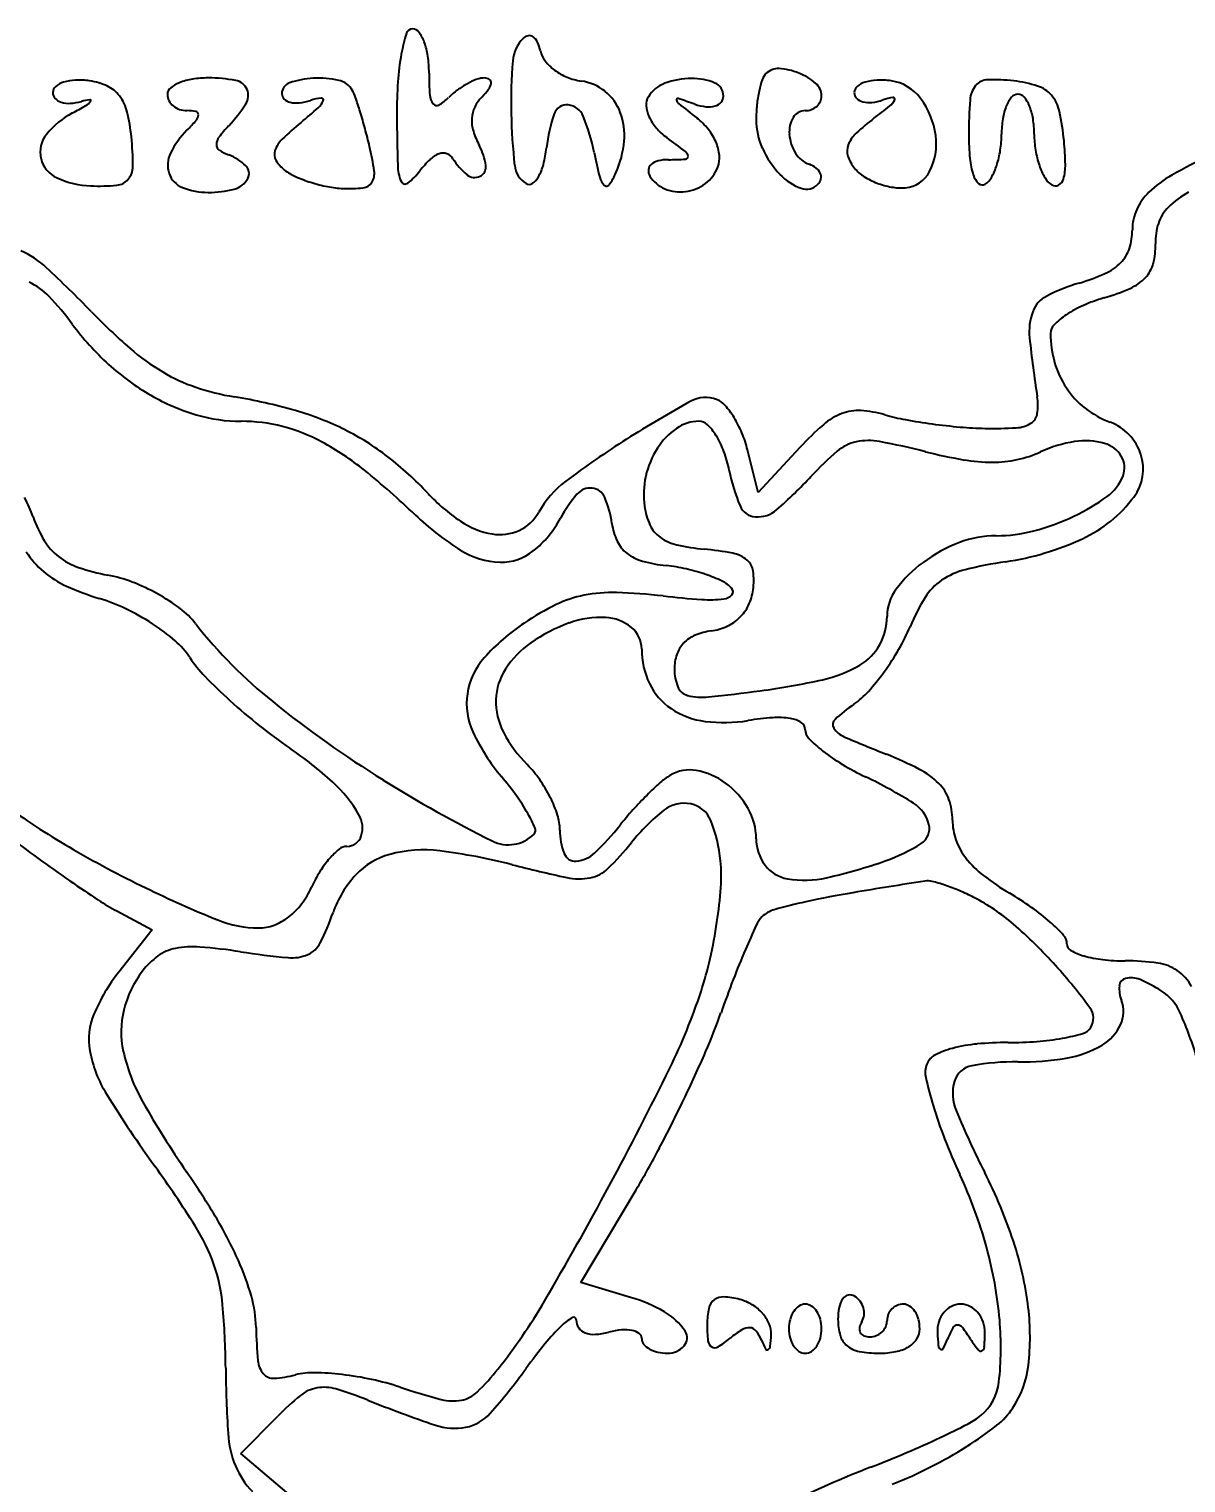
# Model space of a CAD drawing. Header units: millimetres. Extents: x 56222 to 3066687, y -650199 to -121287.
# Drawn here: x 135241.16 to 135245.8, y -182842.72 to -182836.89 of the extents above; entities that cross this region are included whole.
import ezdxf

# ---------------------------------------------------------------- set-up
doc = ezdxf.new("R2010")
doc.units = ezdxf.units.MM
doc.header["$MEASUREMENT"] = 0

msp = doc.modelspace()

# ---------------------------------------------------------------- linework, layer by layer
for p, q in [((135244.0867, -182838.7489), (135244.0439, -182838.5783)), ((135244.2541, -182838.5683), (135244.0867, -182838.7489)), ((135241.5136, -182840.4288), (135241.6551, -182840.5045)), ((135241.6551, -182840.5045), (135241.5218, -182840.674)), ((135243.3754, -182841.9192), (135243.5966, -182841.5479)), ((135243.575, -182841.9794), (135243.3754, -182841.9192)), ((135242.0118, -182842.6061), (135242.1593, -182842.456)), ((135242.2578, -182842.8149), (135242.0118, -182842.6061))]:
    msp.add_line(p, q)
for centre, radius, start, end in [((135242.7007, -182836.9158), 0.0267, 89.99998, 162.85803), ((135242.7007, -182836.9204), 0.0312, 36.3127, 89.99996), ((135243.3694, -182837.1221), 0.7264, 162.85799, 169.55098), ((135242.5965, -182836.9969), 0.1605, 20.3231, 36.31266), ((135242.4875, -182837.0373), 0.2767, 8.07102, 20.32315), ((135243.2467, -182837.0293), 0.1452, 135.24263, 175.49798), ((135243.1698, -182836.953), 0.037, 99.19417, 135.24259), ((135243.1683, -182836.9435), 0.0273, 53.97796, 99.19433), ((135243.1522, -182836.9655), 0.0546, 24.64801, 53.97789), ((135243.0561, -182837.0097), 0.1604, 11.52022, 24.64789), ((135243.5999, -182837.1646), 0.9608, 169.55104, 176.23899), ((135242.2831, -182837.0663), 0.4832, 359.99996, 8.07098), ((135243.3069, -182836.9585), 0.0956, 191.52023, 218.06791), ((135244.1479, -182837.0663), 1.3816, 179.99995, 183.68856), ((135245.2195, -182837.1846), 2.1242, 175.49796, 181.17366), ((135243.3866, -182836.8961), 0.1969, 218.06789, 233.53919), ((135243.4103, -182836.8641), 0.2367, 233.53914, 247.68056), ((135244.1623, -182837.1132), 0.063, 134.99995, 161.42462), ((135244.1664, -182837.1173), 0.0688, 86.62333, 135.00001), ((135244.1558, -182837.2977), 0.2495, 68.04589, 86.62325), ((135244.1565, -182837.2959), 0.2476, 49.39065, 68.04587), ((135241.2891, -182837.145), 0.0318, 129.90702, 179.99993), ((135241.3295, -182837.1933), 0.0948, 107.71273, 129.90709), ((135241.3542, -182837.2708), 0.1761, 91.9062, 107.7126), ((135241.3592, -182837.4197), 0.3251, 81.91672, 91.90621), ((135241.3692, -182837.3492), 0.2539, 65.01473, 81.91675), ((135241.4226, -182837.2346), 0.1275, 36.72383, 65.01469), ((135241.7489, -182837.1516), 0.0323, 128.95615, 180), ((135241.817, -182837.2358), 0.1406, 111.80135, 128.95614), ((135241.8545, -182837.3295), 0.2416, 98.73478, 111.80146), ((135241.8806, -182837.4996), 0.4136, 89.99999, 98.73474), ((135241.8806, -182837.6901), 0.6042, 79.47163, 90), ((135241.9798, -182837.1565), 0.0614, 23.13944, 79.4716), ((135242.222, -182837.1495), 0.0462, 109.20496, 180.00002), ((135242.3191, -182837.4282), 0.3413, 92.90863, 109.20491), ((135242.3218, -182837.4806), 0.3938, 77.86058, 92.90863), ((135242.3875, -182837.1748), 0.081, 29.29291, 77.86063), ((135244.4799, -182837.2224), 1.8427, 176.23899, 180.34711), ((135243.0848, -182837.4114), 0.3443, 118.61048, 126.4947), ((135243.0607, -182837.3672), 0.294, 110.3074, 118.61051), ((135242.9894, -182837.1745), 0.0885, 89.99999, 110.30731), ((135242.7924, -182836.9747), 0.2643, 315.00006, 323.64189), ((135242.9894, -182837.1183), 0.0323, 53.50525, 89.99997), ((135242.9633, -182837.1006), 0.0521, 323.6419, 352.4328), ((135242.999, -182837.1053), 0.0161, 352.43283, 53.50529), ((135243.41, -182836.8649), 0.2358, 247.6806, 261.86197), ((135243.3486, -182837.2941), 0.1978, 51.30958, 81.8619), ((135243.7575, -182837.2305), 0.1311, 110.20331, 148.28254), ((135243.8221, -182837.4061), 0.3183, 90.55767, 110.20335), ((135243.8213, -182837.3225), 0.2346, 67.07543, 90.55775), ((135243.8906, -182837.1586), 0.0567, 359.99999, 67.07546), ((135244.4962, -182837.2254), 0.4153, 161.4247, 167.98511), ((135244.2742, -182837.1586), 0.0668, 359.99996, 49.39065), ((135244.5039, -182837.145), 0.0318, 129.90702, 179.99993), ((135244.5444, -182837.1933), 0.0948, 107.71273, 129.90709), ((135244.5691, -182837.2708), 0.1761, 91.9062, 107.7126), ((135244.5741, -182837.4197), 0.3251, 81.91672, 91.90621), ((135244.5946, -182837.275), 0.1789, 36.7731, 81.91674), ((135245.0348, -182837.1797), 0.0987, 140.27131, 176.10061), ((135245.0083, -182837.1576), 0.0643, 91.51967, 140.27136), ((135245.0264, -182837.8408), 0.7476, 83.43621, 91.51958), ((135245.0538, -182837.6027), 0.508, 72.38172, 83.43627), ((135245.1715, -182837.2321), 0.1191, 39.92743, 72.38155), ((135241.2912, -182837.145), 0.0339, 180.00006, 223.34462), ((135241.3077, -182837.1294), 0.0565, 223.34459, 252.89245), ((135241.3217, -182837.0838), 0.1042, 252.89254, 273.55976), ((135241.3153, -182836.9813), 0.2069, 273.55972, 285.9316), ((135241.434, -182837.3973), 0.2256, 97.36048, 105.9316), ((135241.3573, -182837.1405), 0.0653, 299.96246, 322.41924), ((135241.4057, -182837.1777), 0.00426, 322.41907, 97.36049), ((135241.3804, -182837.2661), 0.1801, 13.94232, 36.72388), ((135241.7713, -182837.1516), 0.0547, 180.00001, 207.20119), ((135241.7836, -182837.1453), 0.0685, 207.20114, 230.19441), ((135241.5176, -182836.8581), 0.6118, 316.66831, 327.10496), ((135241.9793, -182837.1567), 0.0619, 327.10499, 23.13951), ((135242.2046, -182837.1495), 0.0287, 179.99998, 227.42044), ((135242.2219, -182837.1307), 0.0543, 227.4206, 256.91008), ((135242.2343, -182837.0774), 0.109, 256.91014, 276.54103), ((135242.2205, -182836.9578), 0.2294, 276.54099, 287.79514), ((135242.3612, -182837.3962), 0.231, 96.79878, 107.79525), ((135242.2696, -182837.1466), 0.0789, 311.41313, 336.74241), ((135242.3348, -182837.1746), 0.00788, 336.74243, 96.79893), ((135242.3012, -182837.2233), 0.18, 19.01917, 29.29298), ((135240.7065, -182837.7729), 1.8667, 17.17357, 19.01914), ((135242.8314, -182837.1512), 0.0624, 183.68862, 218.6598), ((135242.7971, -182837.1787), 0.0184, 218.65986, 300.14716), ((135242.7112, -182837.0309), 0.1892, 300.14708, 315.00001), ((135243.0651, -182837.3848), 0.3112, 126.49475, 134.99996), ((135243.0907, -182837.273), 0.1575, 134.99999, 153.5605), ((135243.3488, -182837.2939), 0.1975, 20.72345, 51.30954), ((135243.6962, -182837.1926), 0.0591, 148.28253, 184.35777), ((135243.764, -182837.1739), 0.00524, 72.29505, 188.44313), ((135243.7807, -182837.1715), 0.0221, 188.44324, 231.51315), ((135242.9442, -182839.742), 2.701, 70.79922, 72.29508), ((135248.5953, -182831.1158), 7.7584, 231.51325, 232.20607), ((135243.9003, -182837.1504), 0.05, 285.87109, 318.98576), ((135243.9097, -182837.1586), 0.0376, 318.98585, 359.99995), ((135244.5857, -182837.2444), 0.5068, 167.98501, 174.34481), ((135244.2817, -182837.1553), 0.06, 311.76522, 334.61735), ((135244.2888, -182837.1586), 0.0521, 334.61722, 359.99992), ((135244.5045, -182837.145), 0.0323, 180.00007, 224.64825), ((135244.5189, -182837.1307), 0.0526, 224.64831, 255.68656), ((135244.5312, -182837.0827), 0.1022, 255.68649, 276.66715), ((135244.518, -182836.9703), 0.2154, 276.66726, 288.67988), ((135244.6624, -182837.3973), 0.2355, 98.59045, 108.67991), ((135244.569, -182837.1421), 0.0726, 308.91022, 333.9714), ((135244.6282, -182837.1711), 0.00662, 333.97137, 98.59027), ((135244.4816, -182837.3594), 0.32, 7.52958, 36.77311), ((135247.0221, -182837.3151), 2.0906, 176.10065, 180.00005), ((135245.2071, -182837.2499), 0.1353, 140.21542, 157.72251), ((135245.1283, -182837.1843), 0.0327, 89.99998, 140.2154), ((135245.1283, -182837.1843), 0.0327, 39.7846, 90.00002), ((135245.0494, -182837.2499), 0.1353, 22.27749, 39.78458), ((135245.146, -182837.2534), 0.1524, 12.37473, 39.92745), ((135241.4936, -182837.5255), 0.3378, 117.68596, 140.9181), ((135240.6256, -182835.8711), 1.5305, 297.68592, 299.96232), ((135240.8838, -182837.3894), 0.6918, 5.56658, 13.94224), ((135241.7909, -182837.1364), 0.0801, 230.19443, 251.26372), ((135241.7953, -182837.1236), 0.0936, 251.2638, 270.00006), ((135241.7953, -182837.3909), 0.1737, 78.17019, 89.99996), ((135241.8282, -182837.2336), 0.013, 359.99993, 78.17022), ((135241.8082, -182837.2336), 0.033, 319.17252, 359.99996), ((135240.6877, -182835.3531), 2.4703, 309.31161, 311.41316), ((135240.5347, -182837.826), 2.0466, 15.19463, 17.17358), ((135252.5678, -182837.1734), 9.9308, 180.34709, 181.51959), ((135243.0843, -182837.2564), 0.1468, 176.85545, 197.13525), ((135243.0539, -182837.2547), 0.1163, 153.56048, 176.85546), ((135245.3726, -182837.1815), 2.2773, 181.17362, 186.45605), ((135243.8642, -182837.438), 0.6308, 160.7612, 173.44269), ((135243.3194, -182837.2478), 0.0538, 84.31579, 160.76121), ((135243.3175, -182837.2667), 0.0727, 21.92938, 84.31577), ((135242.6185, -182837.5481), 0.8262, 11.38934, 21.92937), ((135243.2918, -182837.3155), 0.2584, 354.65751, 20.72343), ((135243.767, -182837.1872), 0.1301, 184.35789, 204.3632), ((135243.8191, -182837.1636), 0.1873, 204.36313, 220.84022), ((135243.9019, -182836.992), 0.211, 250.79916, 263.22474), ((135243.6731, -182837.4628), 0.2734, 38.74774, 52.20615), ((135243.8881, -182837.1076), 0.0945, 263.22484, 285.87114), ((135244.6712, -182837.2529), 0.5927, 174.34484, 179.99994), ((135244.326, -182837.303), 0.1148, 149.48365, 184.359), ((135244.2753, -182837.2732), 0.056, 89.99998, 149.48365), ((135244.2753, -182837.1444), 0.0728, 270.00001, 290.13222), ((135244.2776, -182837.1507), 0.0661, 290.13199, 311.76519), ((135245.0371, -182837.8997), 0.8131, 126.70806, 133.27167), ((135243.3012, -182835.5715), 2.091, 306.70813, 308.91028), ((135245.2963, -182837.2865), 0.2317, 157.72256, 171.04782), ((135244.9602, -182837.2865), 0.2317, 8.95218, 22.27744), ((135244.3259, -182837.4333), 0.9919, 5.46922, 12.3747), ((135242.0448, -182837.5454), 0.3528, 134.99995, 153.51264), ((135241.2547, -182836.7553), 0.7646, 315.00001, 319.17251), ((135242.3824, -182837.6739), 0.5772, 136.6684, 142.71331), ((135243.0064, -182838.1849), 1.1896, 129.31164, 134.19571), ((135240.2122, -182837.9136), 2.3807, 13.42788, 15.19462), ((135243.2613, -182837.2018), 0.332, 197.13523, 208.15502), ((135243.8721, -182837.1178), 0.2574, 220.84019, 233.82509), ((135243.7118, -182837.4317), 0.2239, 23.11178, 38.74779), ((135244.3581, -182837.2529), 0.2796, 179.99995, 204.25239), ((135245.4568, -182837.3117), 0.3941, 171.04785, 180), ((135244.7998, -182837.3117), 0.3941, 360, 8.95215), ((135241.3179, -182837.3828), 0.1114, 140.91816, 193.91626), ((135240.2936, -182837.4469), 1.2849, 0.27828, 5.56665), ((135241.9615, -182837.3535), 0.0481, 142.71323, 179.99999), ((135241.9402, -182837.3535), 0.0268, 179.99996, 235.6641), ((135242.2584, -182837.4155), 0.1166, 134.19571, 161.07234), ((135241.4962, -182837.6071), 1.0607, 8.01258, 13.42786), ((135242.7626, -182837.4687), 0.2336, 7.83175, 28.15498), ((135243.1374, -182837.301), 0.4135, 336.32516, 354.65751), ((135241.4491, -182840.4314), 3.8476, 52.43123, 53.8251), ((135243.7539, -182837.4138), 0.1781, 5.48349, 23.11178), ((135244.3791, -182837.299), 0.1681, 184.35891, 211.92293), ((135244.5098, -182837.3791), 0.0665, 158.83239, 198.09336), ((135244.5683, -182837.4017), 0.1292, 133.2716, 158.83245), ((135244.5543, -182837.3498), 0.2467, 333.13316, 7.52963), ((135245.9816, -182837.3151), 1.0502, 180.00002, 185.15028), ((135244.6339, -182837.3117), 0.4288, 351.37904, 0.00005), ((135245.5968, -182837.3117), 0.4029, 179.99998, 189.21048), ((135244.1092, -182837.4541), 1.2096, 1.00197, 5.46933), ((135241.3224, -182837.3817), 0.116, 193.91625, 245.54051), ((135241.8236, -182837.4352), 0.1057, 153.5126, 198.88608), ((135242.0214, -182837.2346), 0.1707, 235.66411, 249.86374), ((135241.8963, -182837.5757), 0.1926, 45.39466, 69.86373), ((135242.192, -182837.3928), 0.0464, 161.07231, 210.64734), ((135242.2704, -182837.3463), 0.1375, 210.64723, 232.73873), ((135243.0494, -182837.702), 0.4017, 134.03872, 142.83114), ((135242.8436, -182837.4892), 0.1057, 110.30282, 134.03888), ((135242.8224, -182837.4318), 0.0445, 69.73098, 110.30264), ((135242.821, -182837.4356), 0.0486, 31.71752, 69.73099), ((135243.0815, -182837.2746), 0.2577, 211.71753, 230.78499), ((135242.7427, -182837.3091), 0.4981, 345.60626, 353.44264), ((135245.775, -182836.9123), 2.3936, 191.38942, 193.83311), ((135243.7, -182837.4819), 0.0648, 103.19025, 131.45424), ((135243.7263, -182837.594), 0.18, 89.99995, 103.19021), ((135243.7263, -182836.1631), 1.2509, 270, 273.1403), ((135243.7943, -182837.4013), 0.0109, 273.14039, 3.97782), ((135243.7792, -182837.4023), 0.026, 3.97778, 52.43115), ((135243.8282, -182837.4066), 0.1034, 339.00638, 5.48351), ((135244.4475, -182837.2126), 0.3776, 204.25239, 223.61366), ((135244.328, -182837.3309), 0.1078, 211.92288, 250.3462), ((135244.5874, -182837.3538), 0.1481, 198.09338, 219.69024), ((135245.2297, -182837.3829), 0.2953, 185.15026, 198.3926), ((135244.6844, -182837.3194), 0.3777, 341.89728, 351.37913), ((135245.5636, -182837.3171), 0.3693, 189.21033, 199.04312), ((135246.8877, -182839.4842), 2.3099, 115.33704, 119.63922), ((135241.4981, -182837.4411), 0.0803, 320.33896, 0.27828), ((135241.8111, -182837.4395), 0.0925, 198.8861, 248.35442), ((135242.0014, -182837.4691), 0.0429, 331.3895, 45.39479), ((135242.3203, -182837.2808), 0.2199, 232.73871, 246.06557), ((135242.4647, -182836.9553), 0.576, 246.06555, 252.55909), ((135242.4789, -182837.4687), 0.0683, 327.93751, 8.01264), ((135242.8226, -182837.432), 0.1822, 181.51961, 202.20137), ((135242.5226, -182837.3026), 0.2594, 307.61245, 322.83117), ((135242.9494, -182837.4365), 0.0488, 230.78495, 295.92383), ((135242.9524, -182837.4426), 0.042, 295.92385, 7.83165), ((135243.2069, -182837.4265), 0.0977, 186.45602, 238.28254), ((135243.0284, -182837.3824), 0.2032, 330.29444, 345.60626), ((135243.2607, -182837.3551), 0.2788, 325.21059, 336.32527), ((135243.6862, -182837.4585), 0.0402, 174.65459, 211.71747), ((135243.6788, -182837.4578), 0.0327, 131.45427, 174.65445), ((135243.762, -182837.4117), 0.1293, 211.71743, 247.29778), ((135243.7858, -182837.3904), 0.1488, 306.70367, 339.00638), ((135244.3364, -182837.3184), 0.2243, 223.61359, 249.7476), ((135244.2569, -182837.5301), 0.1037, 52.83358, 70.34613), ((135244.2886, -182837.4882), 0.0512, 23.15162, 52.83359), ((135244.3016, -182837.4827), 0.0371, 346.98269, 23.15159), ((135244.5968, -182837.346), 0.1603, 219.69012, 237.62754), ((135244.6704, -182837.2299), 0.2978, 237.62775, 248.91093), ((135244.6675, -182837.4071), 0.1198, 274.30786, 333.13314), ((135245.0278, -182837.45), 0.0824, 198.39272, 226.37814), ((135244.7638, -182837.3454), 0.2942, 331.49067, 341.89737), ((135245.4898, -182837.3426), 0.2912, 199.04311, 209.82463), ((135245.1132, -182837.4365), 0.2055, 344.42636, 1.00194), ((135245.9748, -182837.8797), 0.4639, 119.6393, 133.78049), ((135241.4222, -182837.1622), 0.3571, 245.54057, 267.91337), ((135241.44, -182836.6745), 0.8452, 267.9134, 275.02702), ((135241.5081, -182837.4494), 0.0673, 275.02687, 320.33888), ((135241.8806, -182837.2644), 0.2809, 248.35449, 269.99996), ((135241.8806, -182837.1317), 0.4136, 269.99996, 284.63926), ((135241.9633, -182837.4483), 0.0863, 284.63926, 331.38958), ((135242.4796, -182836.908), 0.6256, 252.55903, 258.89571), ((135242.4448, -182837.0853), 0.4448, 258.89574, 267.07777), ((135242.4468, -182837.0451), 0.4851, 267.07772, 276.48315), ((135242.4962, -182837.4796), 0.0478, 276.4832, 327.93758), ((135242.6702, -182837.4942), 0.0176, 202.20135, 307.61238), ((135243.1676, -182837.4901), 0.023, 238.28249, 303.75803), ((135243.1371, -182837.4444), 0.078, 303.75796, 330.29434), ((135243.5137, -182837.4691), 0.0648, 193.83316, 226.83493), ((135243.4786, -182837.5065), 0.0135, 226.83495, 325.21056), ((135243.7742, -182837.3826), 0.1608, 247.29774, 277.51071), ((135243.7729, -182837.3731), 0.1704, 277.51067, 306.70369), ((135244.2804, -182837.4703), 0.0624, 249.74753, 317.0383), ((135244.2912, -182837.4803), 0.0477, 317.03821, 346.98267), ((135244.6761, -182837.2149), 0.3138, 248.91082, 259.94501), ((135244.6599, -182837.3065), 0.2207, 259.945, 274.30786), ((135244.9857, -182837.4942), 0.0215, 226.37815, 301.71742), ((135244.9595, -182837.4517), 0.0715, 301.71741, 331.49064), ((135245.3057, -182837.4481), 0.079, 209.82465, 238.28252), ((135245.2786, -182837.4919), 0.0275, 238.28259, 298.68436), ((135245.2726, -182837.4809), 0.04, 298.68429, 344.42646), ((135245.8073, -182837.7049), 0.2218, 133.78056, 155.8959), ((135245.9711, -182837.8424), 0.337, 117.98213, 135.03186), ((135245.7853, -182837.6951), 0.1978, 155.89596, 179.99995), ((135245.8528, -182837.7243), 0.1699, 135.03185, 161.18736), ((135245.3422, -182837.6951), 0.2453, 342.09355, 360), ((135245.9074, -182837.7429), 0.2275, 161.1874, 182.20329), ((135245.4408, -182837.7269), 0.1417, 315.08555, 342.09351), ((135245.4068, -182837.7622), 0.2734, 345.58169, 2.20332), ((135240.9739, -182838.124), 0.3781, 46.93386, 65.74389), ((135245.3908, -182837.677), 0.2123, 294.09047, 315.08545), ((135245.5472, -182837.7983), 0.1284, 316.33904, 345.58167), ((135237.6493, -182841.681), 5.2469, 44.18329, 46.93381), ((135245.1426, -182837.122), 0.8203, 286.4044, 294.09039), ((135245.5007, -182837.7539), 0.1928, 293.73678, 316.33905), ((135241.0527, -182838.1437), 0.262, 43.64769, 65.34177), ((135245.5851, -182838.625), 0.7464, 106.40442, 117.19303), ((135245.2246, -182837.126), 0.8787, 286.40432, 293.73683), ((135240.419, -182838.7482), 1.1378, 36.35709, 43.6477), ((135245.2972, -182838.0645), 0.1164, 117.19298, 159.76038), ((135245.5743, -182838.4145), 0.4543, 113.77842, 123.70889), ((135245.6636, -182838.6173), 0.6759, 106.40441, 113.77836), ((135243.2648, -182836.2234), 2.5838, 224.18328, 228.90035), ((135245.405, -182838.1043), 0.2313, 159.76037, 185.96994), ((135245.4955, -182838.2964), 0.3124, 123.7089, 135.19464), ((135242.2288, -182837.416), 1.1095, 216.35715, 227.6001), ((135245.3089, -182838.1111), 0.0495, 135.19459, 180.00003), ((135245.6917, -182838.1111), 0.4322, 179.99999, 195.70101), ((135242.1597, -182837.4901), 0.9028, 228.90036, 239.23593), ((135249.7422, -182837.6508), 4.5921, 185.96989, 188.95254), ((135242.1322, -182837.5218), 0.9662, 227.60006, 240.07203), ((135245.6192, -182838.1315), 0.3569, 195.70103, 213.825), ((135242.0524, -182837.6703), 0.693, 239.23593, 251.33106), ((135242.1488, -182837.3852), 0.994, 251.33105, 260.56122), ((135245.6107, -182838.1372), 0.3467, 213.82497, 232.24726), ((135242.0762, -182837.619), 0.854, 240.07205, 253.36167), ((135241.6267, -182840.5254), 2.1893, 74.00099, 80.56117), ((135246.1086, -182842.5576), 4.7623, 118.77984, 122.36901), ((135243.8754, -182838.4922), 0.1239, 69.00632, 118.77982), ((135243.8886, -182838.4579), 0.0872, 41.37395, 69.00641), ((135243.6896, -182838.6332), 0.3523, 31.58374, 41.37399), ((135244.9849, -182838.4002), 0.2238, 351.44435, 8.95257), ((135245.6359, -182838.1047), 0.3878, 232.24729, 249.18328), ((135242.0129, -182837.831), 0.6328, 253.36168, 269.99996), ((135242.0129, -182839.123), 0.6593, 75.44807, 89.99995), ((135241.9092, -182839.5403), 1.1645, 63.47812, 74.001), ((135243.8487, -182838.6201), 0.1563, 89.99998, 125.0672), ((135243.8487, -182838.5131), 0.0493, 45.86251, 90.00001), ((135243.6124, -182838.6806), 0.443, 22.56005, 31.58382), ((135244.5126, -182838.6672), 0.2512, 110.99583, 130.91744), ((135244.4874, -182838.6015), 0.1808, 86.4249, 110.99593), ((135244.4709, -182838.8654), 0.4452, 73.8883, 86.42494), ((135244.8331, -182837.6114), 0.86, 253.88836, 259.54391), ((135245.0861, -182836.2408), 2.2538, 259.54389, 262.29877), ((135245.115, -182838.3632), 0.1269, 273.116, 301.23621), ((135245.1527, -182838.4255), 0.0541, 301.23619, 351.4444), ((135245.4242, -182838.6614), 0.2078, 18.17691, 69.18325), ((135241.9995, -182839.1745), 0.7124, 61.71808, 75.44803), ((135241.9693, -182839.4198), 1.0298, 52.18951, 63.47819), ((135243.9232, -182838.7263), 0.286, 125.06715, 147.38523), ((135243.724, -182838.6416), 0.2283, 31.69615, 45.86246), ((135243.6232, -182838.7038), 0.3468, 19.98926, 31.69605), ((135243.5764, -182838.6956), 0.482, 14.08932, 22.55996), ((135245.1343, -182839.3845), 1.2004, 130.91749, 137.16164), ((135245.1028, -182836.1174), 2.3783, 262.29881, 265.02413), ((135245.0263, -182836.996), 1.4964, 265.02426, 268.88059), ((135245.03, -182836.803), 1.6894, 268.88069, 273.11597), ((135241.8189, -182839.5102), 1.0936, 51.00838, 61.71809), ((135245.5069, -182841.6084), 3.6385, 122.36903, 127.05403), ((135243.9784, -182838.7616), 0.3515, 147.38511, 167.33788), ((135243.4633, -182838.762), 0.517, 11.30986, 19.98922), ((135245.2141, -182839.5322), 1.2473, 130.53012, 137.16175), ((135244.5162, -182838.7159), 0.1734, 102.09896, 130.5302), ((135244.5297, -182838.7788), 0.2377, 79.32196, 102.09898), ((135243.9937, -182841.6217), 3.1306, 75.86659, 79.32195), ((135245.2549, -182836.6127), 2.0347, 255.86658, 260.21893), ((135245.0294, -182838.17), 0.4577, 282.09255, 294.49551), ((135245.4405, -182839.0723), 0.5339, 99.12483, 114.49552), ((135245.3995, -182838.8169), 0.2752, 73.88888, 99.12488), ((135245.4436, -182838.6641), 0.1162, 31.12211, 73.88893), ((135241.7636, -182839.6849), 1.3654, 43.05224, 52.18951), ((135245.0273, -182837.933), 0.6949, 260.219, 269.91705), ((135245.027, -182838.1588), 0.4691, 269.91702, 282.0926), ((135245.4668, -182838.6501), 0.0891, 339.00639, 31.12209), ((135245.4432, -182838.6551), 0.1878, 323.19802, 18.17695), ((135240.4301, -182841.2258), 3.3009, 46.30855, 51.00844), ((135243.5561, -182839.0247), 0.401, 127.054, 150.76739), ((135243.9614, -182838.7577), 0.334, 167.33786, 188.06851), ((135244.7071, -182838.5133), 0.7514, 191.30996, 202.67774), ((135242.9804, -182837.461), 1.7989, 311.00296, 317.16169), ((135245.3759, -182838.6152), 0.1865, 306.30792, 339.00638), ((135243.3224, -182838.2287), 0.7678, 223.0522, 235.89614), ((135243.7675, -182839.1066), 0.5375, 139.36005, 151.84505), ((135243.4139, -182838.8031), 0.0715, 84.22981, 139.36008), ((135243.415, -182838.7924), 0.0607, 22.70567, 84.22985), ((135245.0045, -182838.1098), 0.8137, 295.35212, 306.30788), ((135240.7033, -182839.0132), 0.5031, 19.21868, 28.91055), ((135243.0766, -182838.934), 0.4275, 8.08325, 22.70565), ((135243.9017, -182838.7662), 0.2738, 188.06851, 204.48245), ((135244.0803, -182838.7751), 0.0722, 202.67782, 265.91549), ((135244.0836, -182838.7299), 0.1175, 265.91548, 311.00291), ((135245.1591, -182838.4426), 0.5426, 294.86948, 323.19803), ((135241.6552, -182838.6814), 0.5049, 199.2187, 211.09602), ((135243.5004, -182838.0119), 1.1438, 226.30861, 237.96443), ((135243.0743, -182838.5951), 0.3253, 235.89615, 260.29633), ((135243.0554, -182838.7445), 0.1728, 294.67177, 330.76735), ((135242.9201, -182838.6531), 0.4236, 308.59523, 331.84507), ((135243.7487, -182838.8385), 0.2513, 188.08322, 204.97203), ((135243.7651, -182838.8284), 0.1237, 204.48244, 234.20474), ((135244.9598, -182838.0154), 0.9181, 284.7046, 295.35211), ((135243.0505, -182838.7339), 0.1844, 260.29633, 294.67173), ((135243.8011, -182838.7785), 0.1852, 234.20488, 257.19519), ((135245.0414, -182839.3368), 0.4138, 89.99996, 110.90198), ((135245.0414, -182838.3263), 0.5967, 270.00001, 284.70458), ((135244.911, -182837.9074), 1.1325, 278.5285, 294.86947), ((135241.4511, -182838.7927), 0.3585, 213.0174, 229.82756), ((135241.4252, -182838.82), 0.2364, 211.0961, 232.04539), ((135243.0589, -182838.7174), 0.3117, 237.96444, 268.62504), ((135243.0564, -182838.8239), 0.2051, 268.62505, 308.59527), ((135243.6413, -182838.8885), 0.1329, 204.97191, 232.17806), ((135243.6701, -182838.8515), 0.1798, 232.17808, 254.72406), ((135243.9521, -182838.1143), 0.8664, 257.19527, 264.51541), ((135243.7526, -182840.1913), 1.2202, 79.03922, 84.51542), ((135243.9605, -182839.1182), 0.1271, 50.19445, 79.03926), ((135245.1125, -182839.523), 0.613, 110.90198, 126.47046), ((135241.4503, -182838.7879), 0.2771, 232.04537, 251.03522), ((135241.6318, -182838.2597), 0.8356, 251.03527, 259.37477), ((135243.784, -182838.4345), 0.612, 254.72408, 263.78035), ((135243.6387, -182839.7673), 0.7287, 77.38759, 83.78037), ((135243.6392, -182839.765), 0.7264, 70.97969, 77.38759), ((135243.9968, -182839.0746), 0.0704, 7.27801, 50.1944), ((135245.0607, -182839.4529), 0.5259, 126.47053, 143.17127), ((135245.3364, -182840.7443), 1.7361, 98.52848, 103.98339), ((135241.4798, -182838.7586), 0.4031, 229.82749, 245.4879), ((135241.375, -182839.6284), 0.5569, 68.87589, 79.37475), ((135241.2812, -182839.8713), 0.8174, 61.00096, 68.8758), ((135243.6771, -182839.655), 0.61, 64.30681, 70.97966), ((135243.8843, -182839.2244), 0.1322, 43.5497, 64.30671), ((135243.7885, -182839.1012), 0.2803, 351.89751, 7.278), ((135244.9515, -182839.2919), 0.2297, 124.22806, 148.07997), ((135244.9882, -182839.3457), 0.2949, 103.98332, 124.2281), ((135241.7355, -182838.198), 1.0192, 245.48797, 253.32137), ((135241.306, -182839.8265), 0.7661, 52.94708, 61.00093), ((135243.4756, -182839.6082), 0.4548, 101.02094, 116.02106), ((135243.4996, -182839.7316), 0.5805, 88.15515, 101.02102), ((135243.4408, -182841.5564), 2.4063, 83.68207, 88.15516), ((135244.1432, -182835.2128), 3.9761, 263.68203, 265.91764), ((135243.9432, -182839.1278), 0.0494, 276.51823, 319.62397), ((135243.9658, -182839.147), 0.0198, 319.62398, 43.54966), ((135243.8545, -182839.1106), 0.2137, 334.60927, 351.8976), ((135244.7854, -182839.2468), 0.182, 143.17132, 179.99998), ((135245.4534, -182839.6045), 0.821, 148.07988, 157.32355), ((135241.2344, -182839.8704), 0.7266, 64.27106, 73.32138), ((135241.1367, -182840.0731), 0.9516, 56.87783, 64.271), ((135241.5623, -182839.487), 0.3407, 38.18858, 52.94702), ((135243.7475, -182840.1652), 1.0747, 116.02103, 123.91098), ((135243.8943, -182838.6998), 0.4802, 265.91761, 276.51824), ((135243.8915, -182839.1282), 0.1728, 314.33239, 334.60924), ((135241.1877, -182839.995), 0.8584, 49.23213, 56.87782), ((135243.3587, -182838.074), 1.9447, 218.18863, 231.16302), ((135243.6235, -182839.9807), 0.8524, 123.91095, 138.28157), ((135243.5561, -182839.8979), 0.665, 110.04989, 125.00848), ((135243.455, -182839.621), 0.3702, 86.85946, 110.04987), ((135243.4655, -182839.4295), 0.1785, 50.95104, 86.85949), ((135243.8653, -182839.0739), 0.2333, 278.08318, 294.34503), ((135243.8884, -182839.125), 0.1772, 294.34505, 314.33239), ((135244.3698, -182839.2468), 0.2336, 331.01691, 359.99998), ((135243.9768, -182838.9876), 0.7793, 329.93924, 337.32349), ((135241.5397, -182839.5867), 0.3192, 33.23383, 49.23205), ((135243.5076, -182839.3776), 0.1116, 359.99995, 50.95114), ((135243.8864, -182839.4488), 0.1368, 112.52114, 136.17013), ((135243.9353, -182839.5667), 0.2645, 98.0832, 112.52117), ((135243.3947, -182839.6676), 0.3838, 125.00848, 146.90083), ((135243.9431, -182839.3776), 0.3238, 180.00005, 205.33792), ((135243.9362, -182839.4586), 0.1858, 161.52414, 179.99995), ((135243.8755, -182839.4384), 0.1218, 136.17026, 161.52421), ((135244.3842, -182839.2548), 0.2171, 300.40393, 331.01681), ((135243.734, -182838.847), 1.0599, 324.07518, 329.93915), ((135242.2322, -182839.133), 0.5087, 213.23383, 224.10179), ((135243.1936, -182839.5975), 0.2764, 138.28164, 171.54038), ((135243.2719, -182839.5875), 0.2372, 146.90081, 178.28774), ((135243.9382, -182839.4586), 0.1877, 180.00003, 202.26816), ((135244.2333, -182838.9976), 0.5153, 282.52345, 300.40393), ((135243.4274, -182837.9746), 2.1731, 224.10173, 227.7979), ((135243.8765, -182839.4091), 0.2502, 205.33801, 236.07717), ((135243.6963, -182836.5799), 2.992, 277.65697, 282.5234), ((135243.8097, -182838.9019), 0.9663, 318.05971, 324.07508), ((135243.1883, -182839.5967), 0.2711, 171.54041, 205.21237), ((135243.3023, -182839.5884), 0.2676, 178.2878, 207.44767), ((135243.8177, -182839.508), 0.0575, 202.26819, 255.90233), ((135243.8624, -182839.3302), 0.2409, 255.90232, 275.85008), ((135243.2099, -182832.9622), 6.6421, 275.85007, 277.65692), ((135244.274, -182839.3191), 0.3422, 305.00849, 318.05964), ((135243.6193, -182837.7631), 2.4587, 227.79784, 231.43513), ((135244.9469, -182836.1012), 4.4774, 231.16311, 238.11989), ((135243.9126, -182839.3555), 0.3148, 236.07717, 262.83919), ((135244.8901, -182840.1986), 0.7317, 125.00847, 132.58457), ((135243.4207, -182838.0121), 2.1401, 231.43515, 235.47133), ((135243.949, -182839.0658), 0.6068, 262.83915, 279.21751), ((135244.2274, -182840.7815), 1.1313, 94.17696, 99.21748), ((135244.1675, -182839.9618), 0.3094, 80.95172, 94.17693), ((135244.1982, -182839.7694), 0.1146, 57.61122, 80.95179), ((135244.2414, -182839.7013), 0.0339, 0.00001, 57.61111), ((135244.4137, -182839.6803), 0.0278, 132.58457, 212.988), ((135244.4666, -182839.646), 0.0908, 212.98788, 246.68047), ((135243.6776, -182839.3663), 0.8119, 205.21238, 220.07877), ((135243.5329, -182839.4686), 0.5274, 207.44762, 225.00005), ((135244.3261, -182839.7013), 0.0507, 179.99998, 224.48379), ((135244.7051, -182839.329), 0.5821, 224.4838, 231.92849), ((135247.1906, -182833.3269), 6.972, 246.68048, 248.19261), ((135241.2969, -182841.099), 1.6068, 47.61157, 55.4713), ((135244.8099, -182839.1952), 0.752, 231.92851, 239.14265), ((135244.0222, -182841.2456), 1.557, 62.82113, 68.19265), ((135242.8442, -182840.1573), 0.4465, 34.95875, 44.99994), ((135243.8114, -182840.0138), 0.1512, 79.79537, 121.35981), ((135243.7884, -182840.1418), 0.2812, 53.65224, 79.79531), ((135245.0046, -182838.8694), 1.1315, 239.14267, 244.45396), ((135244.5911, -182840.1376), 0.3114, 45.11334, 62.82115), ((135242.0081, -182840.3198), 0.5518, 30.16917, 47.61155), ((135245.4409, -182835.307), 5.4128, 238.11988, 243.42155), ((135241.9954, -182840.7818), 1.3866, 35.98992, 40.0788), ((135242.7454, -182840.2264), 0.5671, 26.56505, 34.95879), ((135244.5561, -182840.8808), 1.2959, 131.71962, 134.94676), ((135243.8726, -182840.1143), 0.2689, 121.35983, 131.71964), ((135243.7589, -182840.1819), 0.331, 29.83288, 53.65215), ((135243.6647, -182841.6727), 1.9756, 58.04923, 64.45392), ((135244.6897, -182840.0386), 0.1718, 19.44823, 45.11342), ((135242.5121, -182840.4065), 0.748, 29.5001, 35.98998), ((135242.7991, -182840.1996), 0.5071, 17.82988, 26.56509), ((135244.6798, -182841.0048), 1.471, 134.94671, 138.14361), ((135244.6171, -182840.0642), 0.2487, 0.00001, 19.4482), ((135242.8275, -182837.5922), 2.9868, 233.72738, 239.73472), ((135242.394, -182840.0955), 0.1054, 342.18998, 30.16924), ((135242.6485, -182840.3293), 0.5912, 23.20746, 29.50017), ((135243.0962, -182840.104), 0.195, 0.00003, 17.82994), ((135244.5831, -182840.9182), 1.3412, 138.14362, 141.56988), ((135244.202, -182840.6507), 0.7973, 128.26805, 141.49828), ((135243.7901, -182840.1285), 0.1322, 78.38688, 128.26811), ((135243.7947, -182840.1062), 0.1094, 21.79578, 78.38682), ((135243.8334, -182840.1391), 0.2451, 0.00004, 29.83275), ((135244.6371, -182840.1136), 0.138, 13.32469, 58.04918), ((135243.1718, -182840.105), 0.0219, 314.99989, 23.2074), ((135243.5583, -182840.104), 0.2671, 179.99997, 200.71334), ((135242.6687, -182839.3992), 1.1027, 313.77921, 321.5698), ((135243.3502, -182840.2839), 0.5882, 5.47326, 21.79576), ((135244.7025, -182840.0981), 0.0708, 302.62155, 13.32467), ((135245.1009, -182840.0642), 0.235, 179.99998, 199.83492), ((135245.0058, -182834.9696), 6.484, 232.6449, 234.0264), ((135242.4369, -182840.1092), 0.0604, 269.99996, 342.19006), ((135243.0843, -182840.0175), 0.1457, 243.42146, 315.00005), ((135242.6995, -182839.4555), 1.1226, 314.30101, 321.4982), ((135244.2535, -182840.1391), 0.175, 179.99995, 217.14252), ((135244.3706, -182839.5795), 0.6865, 289.21866, 302.62157), ((135245.1278, -182840.0545), 0.2636, 199.83495, 218.03362), ((135245.0962, -182834.8452), 6.6378, 234.02639, 235.38382), ((135243.6352, -182836.2081), 4.5893, 239.73465, 244.08883), ((135242.6807, -182840.4884), 0.4139, 139.1662, 148.28608), ((135242.5966, -182840.4157), 0.3027, 129.01408, 139.16621), ((135242.4369, -182840.2186), 0.049, 90.00002, 129.01395), ((135242.6834, -182840.4795), 0.2875, 105.01105, 137.14413), ((135242.7444, -182840.707), 0.5231, 82.90756, 105.01109), ((135242.5208, -182842.5044), 2.3344, 75.62497, 82.90756), ((135243.3528, -182840.1817), 0.0474, 200.71325, 274.61795), ((135243.3467, -182840.1068), 0.1226, 274.61793, 313.77921), ((135245.2324, -182839.9727), 0.3965, 218.03369, 232.41094), ((135242.8096, -182840.5681), 0.5654, 148.28603, 155.50452), ((135244.4855, -182834.8386), 5.5792, 255.62494, 257.92838), ((135243.3876, -182840.1605), 0.1375, 280.52674, 314.30096), ((135243.3089, -182840.2879), 0.6297, 355.80191, 5.4732), ((135244.2281, -182840.1583), 0.1432, 217.14245, 260.28999), ((135243.8806, -182838.174), 2.175, 282.76408, 289.21869), ((135244.6785, -182835.4502), 5.9026, 235.38387, 236.72228), ((135243.6844, -182836.1067), 4.702, 244.08885, 247.94358), ((135241.9755, -182840.188), 0.3513, 322.76891, 335.50455), ((135242.7903, -182840.5786), 0.4333, 137.14412, 160.78132), ((135243.3689, -182840.0598), 0.2399, 257.9284, 280.52681), ((135242.0821, -182840.1978), 1.8597, 351.48911, 355.80183), ((135244.272, -182839.9018), 0.4035, 260.28992, 282.76418), ((135247.7564, -182859.8679), 19.7877, 98.72332, 99.56946), ((135244.7668, -182840.3837), 0.0755, 76.18025, 98.72351), ((135244.6293, -182840.9426), 0.6511, 71.56143, 76.18022), ((135244.5953, -182841.0446), 0.7586, 66.86293, 71.56144), ((135245.6189, -182839.4705), 1.0302, 232.41089, 239.4588), ((135241.9669, -182839.5818), 0.9607, 236.72232, 241.84508), ((135244.7751, -182842.6557), 2.3175, 102.38079, 105.62764), ((135245.1178, -182844.2168), 3.9158, 99.56947, 102.38072), ((135244.5384, -182841.1778), 0.9034, 62.74155, 66.86296), ((135244.5843, -182841.0886), 0.8031, 49.10612, 62.74153), ((135244.4426, -182841.4643), 1.2847, 54.78753, 59.45878), ((135242.0604, -182840.2674), 0.2341, 291.02936, 307.64348), ((135242.0328, -182840.2316), 0.2793, 307.64345, 322.76885), ((135241.4178, -182840.1002), 1.0202, 333.41543, 340.78136), ((135244.183, -182840.5338), 0.1149, 134.99992, 155.24129), ((135244.181, -182840.5317), 0.112, 105.62774, 135), ((135244.6873, -182841.1176), 0.8604, 48.47942, 54.78746), ((135242.0854, -182840.0534), 0.4437, 247.94359, 269.73216), ((135242.0841, -182840.329), 0.1681, 269.73218, 291.02938), ((135241.9214, -182840.1738), 2.0222, 347.25585, 351.48907), ((135247.5584, -182842.0904), 3.8319, 155.24137, 156.84907), ((135243.8715, -182841.9117), 1.892, 41.91835, 49.10615), ((135244.7896, -182841.002), 0.7061, 42.29557, 48.47949), ((135241.8177, -182840.9274), 0.3551, 85.25196, 101.17104), ((135241.6409, -182843.0565), 2.4916, 81.47149, 85.25198), ((135242.2408, -182840.512), 0.0999, 292.8804, 333.41542), ((135245.2743, -182840.5611), 0.0508, 0.00006, 42.29555), ((135245.3548, -182840.5611), 0.0297, 180.00002, 241.50865), ((135241.8515, -182840.8478), 0.2942, 125.88718, 142.86329), ((135241.7834, -182840.7538), 0.1782, 101.1711, 125.88734), ((135242.5708, -182836.855), 3.7793, 261.47155, 264.37697), ((135242.2165, -182840.4543), 0.1625, 264.37692, 292.88037), ((135242.4861, -182840.3015), 1.4433, 341.8051, 347.25588), ((135247.2124, -182841.9425), 3.4556, 156.84911, 158.99054), ((135245.4684, -182840.3519), 0.2677, 241.50861, 253.76942), ((135245.5176, -182840.1828), 0.4439, 253.76936, 263.68885), ((135245.5581, -182839.8168), 0.8121, 263.68879, 270.00004), ((135245.5581, -182841.6107), 0.9818, 82.32231, 90.00005), ((135242.1086, -182841.1355), 0.7465, 141.81142, 156.9302), ((135241.9614, -182840.9311), 0.4322, 142.8633, 165.97022), ((135243.6199, -182842.1376), 2.2301, 36.29529, 41.91831), ((135245.6653, -182840.8151), 0.179, 55.2558, 82.32229), ((135245.6582, -182840.8253), 0.1915, 29.38346, 55.25571), ((135248.7102, -182842.5177), 5.0601, 158.99059, 160.59966), ((135245.6698, -182840.7398), 0.135, 175.4529, 200.99361), ((135245.5684, -182840.7317), 0.0333, 103.64996, 175.45283), ((135245.5821, -182840.7881), 0.0913, 66.71032, 103.64996), ((135245.378, -182841.2622), 0.6074, 57.59588, 66.71027), ((135241.5872, -182840.006), 2.3895, 333.84024, 341.80504), ((135245.4284, -182840.8324), 0.1237, 334.56362, 20.99363), ((135245.5964, -182840.9181), 0.1999, 23.88604, 57.5959), ((135241.6568, -182840.9431), 0.2555, 156.93025, 190.5596), ((135241.893, -182840.914), 0.3617, 165.97021, 192.37678), ((135241.724, -182840.0575), 2.3466, 336.48858, 340.59969), ((135245.3605, -182840.8592), 0.0705, 328.28246, 36.29531), ((135244.3647, -182841.4636), 1.547, 16.42308, 23.88608), ((135245.1567, -182840.1151), 0.8378, 280.38829, 286.11897), ((135245.3742, -182840.8677), 0.0544, 286.11891, 328.28262), ((135245.3698, -182840.8046), 0.1885, 300.67566, 334.56356), ((135244.9533, -182841.3113), 0.3427, 104.84262, 117.459), ((135245.0183, -182841.5564), 0.5962, 95.14864, 104.84257), ((135245.0895, -182842.3473), 1.3904, 89.99999, 95.14864), ((135245.0895, -182839.459), 1.4979, 269.99999, 274.40755), ((135245.128, -182839.9587), 0.9968, 274.40748, 280.38826), ((135245.2523, -182840.6064), 0.4189, 279.65727, 300.67566), ((135241.9049, -182840.8968), 0.5079, 190.55961, 211.82705), ((135242.2497, -182840.8357), 0.7268, 192.37677, 209.51788), ((135238.5845, -182838.6916), 5.7704, 334.38933, 336.48858), ((135244.8269, -182841.0681), 0.0686, 117.45903, 159.00641), ((135245.1154, -182841.9929), 0.9586, 89.20926, 100.31068), ((135245.1434, -182839.9664), 1.0681, 269.20929, 279.65738), ((135230.7167, -182834.6666), 14.5006, 331.74049, 333.84021), ((135244.8494, -182841.0767), 0.0927, 159.00645, 192.42472), ((135246.2924, -182840.7588), 1.5703, 192.42473, 196.67284), ((135244.9598, -182841.1379), 0.0896, 100.3106, 163.28785), ((135245.0414, -182841.1624), 0.1747, 163.28779, 202.65557), ((135245.8515, -182838.4472), 5.1529, 211.82702, 215.70786), ((135244.8732, -182839.3503), 3.7416, 209.51786, 214.60787), ((135238.3732, -182838.5903), 6.0047, 332.30631, 334.38929), ((135246.4499, -182840.7116), 1.7347, 196.67294, 201.36595), ((135248.1947, -182839.8462), 3.5917, 202.65556, 207.02898), ((135240.5475, -182839.7315), 3.5492, 329.21793, 332.30622), ((135247.1393, -182840.4419), 2.475, 201.36601, 204.9616), ((135237.5055, -182844.4462), 5.1254, 32.50432, 35.70786), ((135238.9818, -182843.4157), 3.4163, 30.81252, 34.6079), ((135243.2145, -182842.2689), 1.8542, 15.41798, 24.96161), ((135243.2407, -182842.3735), 1.9697, 18.32125, 27.029), ((135230.6738, -182834.6435), 14.5492, 329.64951, 331.74052), ((135240.5626, -182842.4729), 1.5756, 24.04282, 30.81253), ((135241.1926, -182842.0969), 0.7534, 19.31016, 32.5043), ((135243.4065, -182842.2159), 1.6551, 5.02573, 15.41801), ((135243.8189, -182842.1821), 1.3607, 6.83165, 18.32128), ((135241.2799, -182842.0663), 0.661, 4.90073, 19.31016), ((135241.0352, -182842.262), 1.0582, 15.73833, 24.04281), ((135244.456, -182842.0062), 0.0368, 102.73472, 144.61549), ((135244.4554, -182842.0034), 0.0339, 58.28253, 102.73457), ((135238.5722, -182842.2985), 3.3786, 0.59974, 4.90077), ((135241.5697, -182842.1114), 0.5029, 1.25268, 15.73836), ((135241.227, -182840.8228), 2.32, 321.5275, 329.64956), ((135243.3868, -182842.604), 0.6524, 60.26459, 73.22893), ((135244.1833, -182842.0865), 0.3016, 167.96248, 180.00002), ((135243.9447, -182842.0356), 0.0577, 126.97642, 167.96256), ((135243.9458, -182842.037), 0.0595, 86.81538, 126.97629), ((135243.9311, -182842.3004), 0.3232, 75.345, 86.81542), ((135243.966, -182842.1672), 0.1855, 58.58767, 75.34495), ((135243.967, -182842.1655), 0.1836, 41.69683, 58.58769), ((135244.293, -182842.0783), 0.077, 123.7185, 146.30988), ((135244.2753, -182842.0518), 0.0451, 90.00006, 123.71844), ((135244.2753, -182842.0518), 0.0451, 56.28156, 89.99994), ((135244.2576, -182842.0783), 0.077, 33.69012, 56.2815), ((135244.6635, -182842.0684), 0.2569, 168.97609, 180), ((135244.4984, -182842.0363), 0.0887, 144.61522, 168.97598), ((135244.4287, -182842.0467), 0.0848, 37.61436, 58.28249), ((135244.4334, -182842.0431), 0.0789, 15.79401, 37.61437), ((135244.4389, -182842.0415), 0.0731, 353.02322, 15.79411), ((135244.6694, -182842.0727), 0.0661, 134.99993, 157.3759), ((135244.6694, -182842.0727), 0.0661, 112.6241, 135.00007), ((135244.669, -182842.0718), 0.0651, 89.99998, 112.62404), ((135244.669, -182842.0518), 0.0451, 56.28156, 89.99994), ((135244.6513, -182842.0783), 0.077, 33.69012, 56.2815), ((135244.9043, -182842.1003), 0.0949, 116.82522, 140.92241), ((135244.8986, -182842.089), 0.0823, 90.00002, 116.82511), ((135244.8986, -182842.0906), 0.0839, 63.47926, 90.00003), ((135244.8912, -182842.1054), 0.1005, 40.31103, 63.47921), ((135244.1875, -182842.1379), 0.9895, 353.41157, 6.83161), ((135243.4492, -182842.2498), 0.2179, 119.84929, 134.08934), ((135243.346, -182842.0701), 0.0108, 359.99995, 119.84927), ((135243.4118, -182842.0701), 0.055, 179.99999, 214.65094), ((135243.5882, -182842.2514), 0.2464, 33.4467, 60.26456), ((135244.5597, -182842.0865), 0.678, 180.00006, 185.71012), ((135243.9863, -182842.1483), 0.1576, 23.40553, 41.69689), ((135244.0414, -182842.1245), 0.0977, 357.23281, 23.40551), ((135244.3566, -182842.1051), 0.1469, 165.15767, 180.0001), ((135244.3179, -182842.0948), 0.1068, 146.30983, 165.15765), ((135244.2328, -182842.0948), 0.1068, 14.84235, 33.69017), ((135244.1941, -182842.1051), 0.1469, 359.9999, 14.84233), ((135244.6351, -182842.0684), 0.2285, 179.99999, 196.23425), ((135244.5614, -182842.1134), 0.0696, 148.28255, 169.00501), ((135244.4465, -182842.0424), 0.0655, 328.28257, 353.02328), ((135244.5418, -182842.0723), 0.0616, 336.01159, 359.99997), ((135244.6685, -182842.0723), 0.0651, 157.37596, 180.00002), ((135244.6265, -182842.0948), 0.1068, 14.84235, 33.69017), ((135244.5877, -182842.1051), 0.1469, 359.9999, 14.84233), ((135244.9362, -182842.1156), 0.131, 163.16209, 182.58298), ((135244.9155, -182842.1093), 0.1093, 140.92236, 163.16212), ((135244.8856, -182842.1107), 0.0204, 89.99992, 151.58716), ((135244.8856, -182842.1158), 0.0255, 37.44689, 90.00008), ((135244.8803, -182842.1147), 0.1148, 18.82327, 40.31109), ((135244.8637, -182842.1204), 0.1323, 359.49857, 18.82319), ((135243.8112, -182842.1803), 1.2488, 353.59736, 5.02572), ((135244.0545, -182842.0571), 1.9826, 181.25267, 185.08288), ((135243.8505, -182842.6641), 0.7947, 134.08939, 141.03449), ((135243.4113, -182842.0705), 0.0544, 214.651, 249.60337), ((135243.4276, -182842.0266), 0.1012, 249.6034, 273.54577), ((135243.4163, -182841.8448), 0.2833, 273.54585, 284.65504), ((135243.567, -182842.4208), 0.312, 95.27148, 104.65495), ((135243.5522, -182842.2608), 0.1513, 79.14895, 95.27146), ((135243.567, -182842.1836), 0.0727, 54.81428, 79.14898), ((135243.5949, -182842.1441), 0.0244, 359.99983, 54.81417), ((135243.6556, -182842.1441), 0.0363, 180.00008, 218.65797), ((135243.7538, -182842.142), 0.0479, 317.88896, 33.44659), ((135243.6969, -182841.8097), 0.4334, 301.85835, 309.69015), ((135244.2471, -182842.4726), 0.428, 121.87352, 129.69021), ((135244.0498, -182842.1554), 0.0545, 86.20111, 121.8734), ((135244.0512, -182842.1354), 0.0345, 37.70372, 86.20135), ((135243.9551, -182842.2096), 0.1558, 21.86265, 37.70373), ((135243.3932, -182842.0931), 0.7466, 353.6459, 357.23278), ((135244.3566, -182842.1051), 0.1469, 179.9999, 194.84233), ((135244.3179, -182842.1154), 0.1068, 194.84235, 213.69017), ((135244.2328, -182842.1154), 0.1068, 326.30983, 345.15765), ((135244.1941, -182842.1051), 0.1469, 345.15767, 0.0001), ((135244.4962, -182842.1089), 0.0839, 196.23424, 230.52494), ((135244.5229, -182842.106), 0.0304, 169.00502, 207.45596), ((135244.5213, -182842.1068), 0.0286, 207.45604, 247.40136), ((135244.5339, -182842.0765), 0.0614, 247.40135, 270), ((135244.5339, -182842.065), 0.0729, 270.00001, 291.32834), ((135244.535, -182842.0679), 0.0698, 291.32847, 313.35821), ((135244.5373, -182842.0703), 0.0665, 313.35831, 336.01165), ((135244.6414, -182842.0948), 0.0962, 300.96381, 327.99233), ((135244.6579, -182842.1051), 0.0767, 327.99235, 0.00003), ((135245.7885, -182842.0772), 0.9841, 182.58307, 185.62483), ((135244.4416, -182841.986), 0.4354, 332.87839, 338.31313), ((135245.2476, -182842.3065), 0.432, 151.5873, 158.31304), ((135244.3976, -182842.4895), 0.6402, 32.35669, 37.4467), ((135245.5029, -182841.7892), 0.6683, 212.35663, 216.86087), ((135244.0423, -182842.1132), 0.9537, 356.0048, 359.49865), ((135245.099, -182843.6739), 2.4005, 141.03445, 144.08058), ((135243.6892, -182842.1171), 0.0794, 218.65784, 240.21086), ((135243.7099, -182842.0809), 0.1211, 240.21104, 257.33985), ((135243.7231, -182842.0222), 0.1813, 257.33972, 269.99996), ((135243.7231, -182842.1143), 0.0893, 270.00003, 317.88894), ((135243.9167, -182842.1508), 0.0318, 185.71013, 238.35068), ((135243.9128, -182842.1571), 0.0244, 238.35082, 301.85828), ((135244.4271, -182842.0203), 0.3527, 201.86265, 207.96802), ((135244.1227, -182842.1819), 0.00801, 207.96833, 299.77022), ((135244.118, -182842.1738), 0.0173, 299.77016, 353.64603), ((135244.293, -182842.1319), 0.077, 213.69012, 236.2815), ((135244.2753, -182842.1585), 0.0451, 236.28156, 269.99994), ((135244.2753, -182842.1585), 0.0451, 270.00006, 303.71844), ((135244.2576, -182842.1319), 0.077, 303.7185, 326.30988), ((135244.5114, -182842.0904), 0.1078, 230.52489, 259.72174), ((135244.5706, -182841.7641), 0.4394, 259.72184, 269.99999), ((135244.5706, -182841.8382), 0.3653, 269.99995, 280.80023), ((135244.6093, -182842.0414), 0.1584, 280.80022, 300.96381), ((135244.8277, -182842.1718), 0.0186, 185.62485, 238.08153), ((135244.822, -182842.1809), 0.00794, 238.08149, 332.87836), ((135244.9784, -182842.1825), 0.0127, 216.86096, 293.75561), ((135244.9766, -182842.1784), 0.0172, 293.75529, 356.00452), ((135247.0781, -182842.2094), 5.1277, 180.59974, 183.54183), ((135242.1747, -182842.2243), 0.0953, 185.08284, 219.84555), ((135241.2604, -182840.8932), 2.3394, 318.46802, 324.08051), ((135244.7781, -182842.2062), 0.3949, 326.76616, 353.41152), ((135242.141, -182842.2524), 0.0515, 219.84563, 273.65106), ((135242.1134, -182841.8199), 0.4848, 273.65096, 284.019), ((135242.3025, -182842.5772), 0.2957, 88.91853, 104.01905), ((135242.2871, -182843.3949), 1.1136, 83.28668, 88.91863), ((135242.2685, -182843.553), 1.2727, 77.82262, 83.28668), ((135242.3045, -182843.3862), 1.1021, 71.7356, 77.82264), ((135242.2743, -182841.6551), 0.9823, 314.21888, 321.52757), ((135244.8515, -182842.2971), 0.202, 309.6902, 353.59738), ((135242.9251, -182843.2085), 1.0737, 128.8932, 135.50307), ((135242.3427, -182842.4865), 0.1461, 100.12148, 128.8932), ((135242.3457, -182842.5031), 0.1629, 73.43644, 100.12137), ((135241.9753, -182843.7486), 1.4623, 68.12309, 73.43643), ((135243.5758, -182839.534), 2.9544, 251.73562, 255.08397), ((135242.8732, -182842.2705), 0.1236, 280.57045, 314.21886), ((135244.4931, -182837.4779), 5.2949, 248.12308, 251.26154), ((135242.8623, -182842.2123), 0.1828, 255.08403, 280.5704), ((135244.8656, -182842.2635), 0.2904, 307.91181, 326.76623), ((135242.8682, -182842.2679), 0.2368, 251.26152, 281.21838), ((135242.8801, -182842.3278), 0.1758, 281.21831, 318.46802), ((135243.2392, -182839.1907), 3.7038, 295.20503, 297.13218), ((135244.1169, -182841.3021), 1.5088, 302.35083, 307.91178), ((135244.7979, -182842.2326), 0.2858, 297.13221, 309.69009), ((135242.3664, -182842.501), 0.4071, 183.54187, 202.33413), ((135243.1279, -182838.9542), 3.9652, 293.07113, 295.20499), ((135242.7659, -182838.1044), 4.8889, 291.24725, 293.07105), ((135243.9736, -182841.0759), 1.7766, 296.93095, 302.35081), ((135242.2836, -182842.5351), 0.3175, 202.33414, 224.72441), ((135245.9504, -182846.2945), 3.8986, 111.24721, 116.57246), ((135243.9623, -182841.0536), 1.8016, 291.56767, 296.93095)]:
    msp.add_arc(centre, radius, start, end)

doc.saveas('drawing.dxf')
